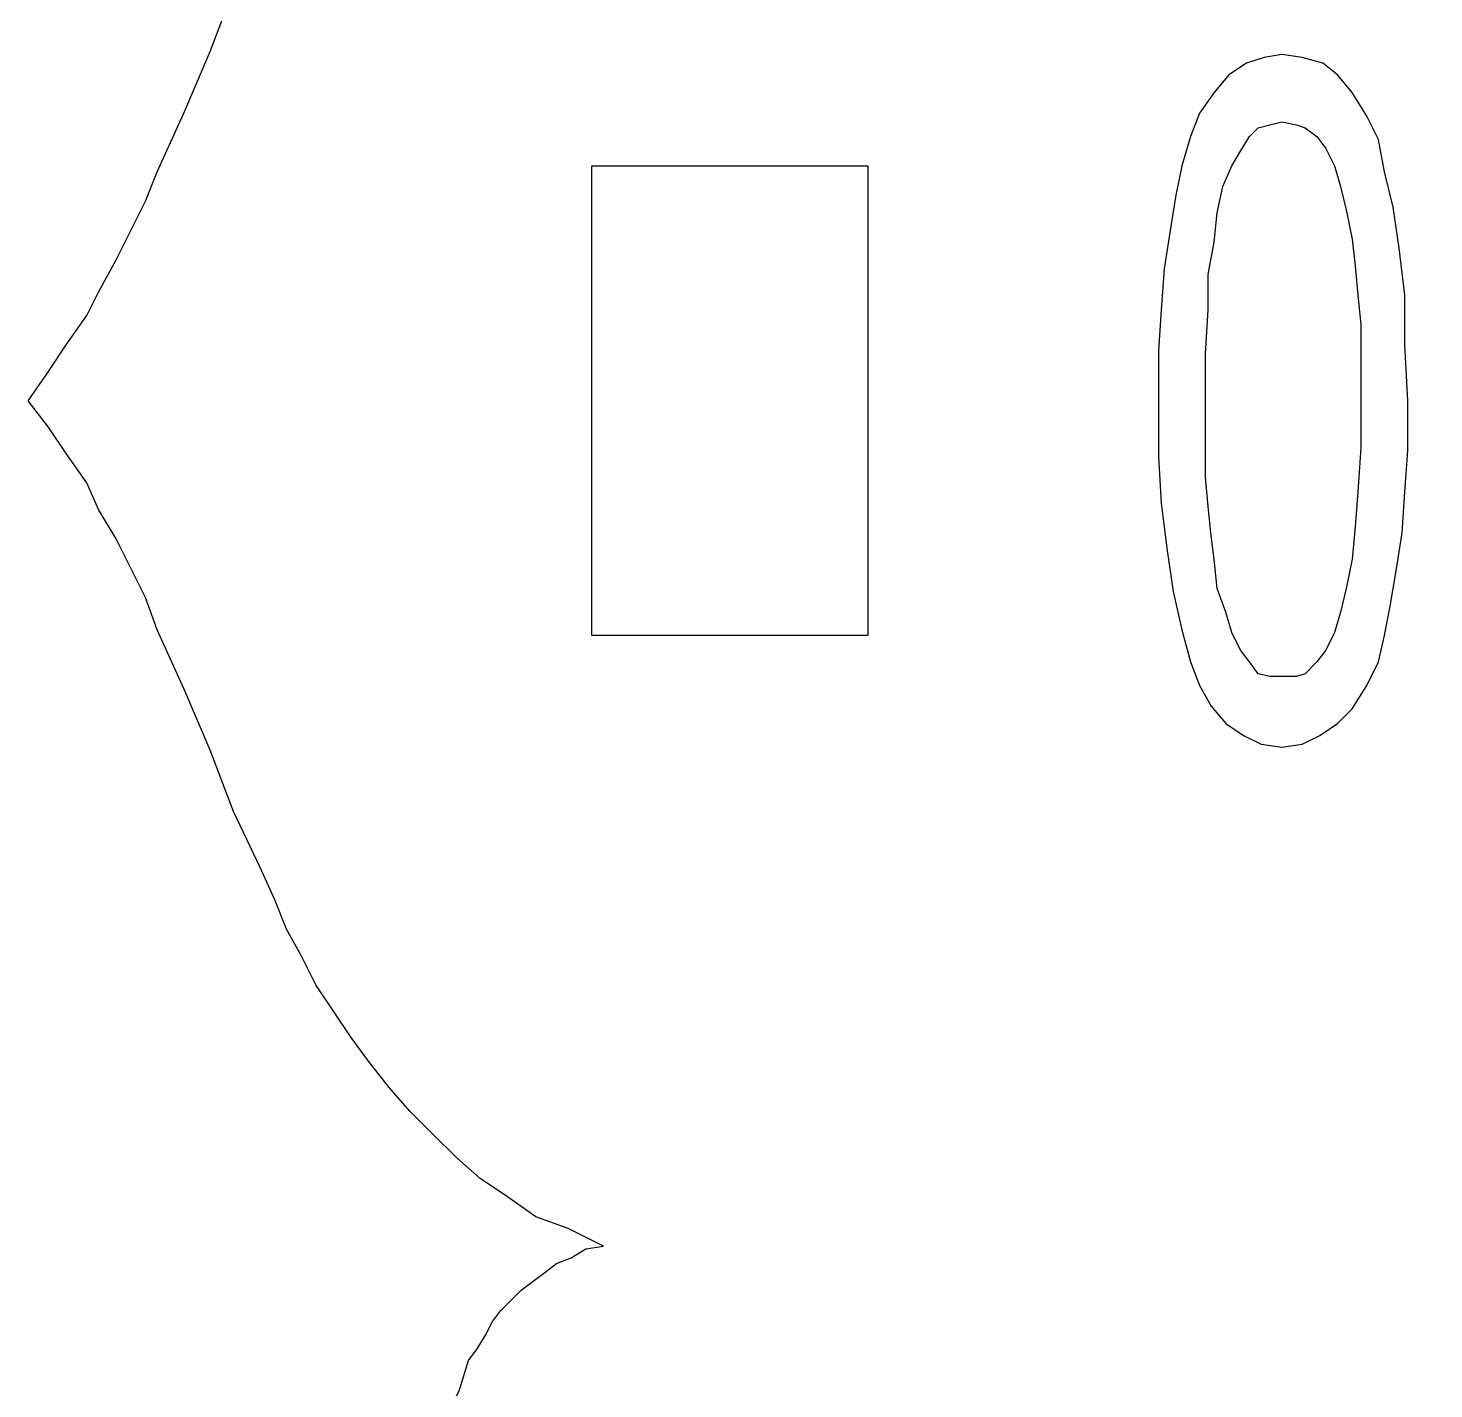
# Model space of a CAD drawing. Header units: centimetres. Extents: x -21.3 to 5.3, y 0.3 to 10.2.
# Drawn here: x -5.697 to -4.48, y 7.882 to 9.059 of the extents above; entities that cross this region are included whole.
import ezdxf

# ---------------------------------------------------------------- set-up
doc = ezdxf.new("R2010")
doc.units = ezdxf.units.CM
doc.header["$MEASUREMENT"] = 0
doc.layers.add('Layer 1', color=7, linetype='Continuous')

msp = doc.modelspace()

# ---------------------------------------------------------------- linework, layer by layer
at = {"layer": 'Layer 1'}
for points, knots in [([(-5.0947, 7.31693), (-5.0947, 7.31693), (-5.11502, 7.31693), (-5.11502, 7.31693), (-5.11502, 7.31693), (-5.11502, 7.31693), (-5.13534, 7.31947), (-5.13534, 7.31947), (-5.13534, 7.31947), (-5.13534, 7.31947), (-5.15312, 7.32455), (-5.15312, 7.32455), (-5.15312, 7.32455), (-5.15312, 7.32455), (-5.16836, 7.32709), (-5.16836, 7.32709), (-5.16836, 7.32709), (-5.16836, 7.32709), (-5.1836, 7.33471), (-5.1836, 7.33471), (-5.1836, 7.33471), (-5.1836, 7.33471), (-5.19884, 7.33979), (-5.19884, 7.33979), (-5.19884, 7.33979), (-5.19884, 7.33979), (-5.21154, 7.34741), (-5.21154, 7.34741), (-5.21154, 7.34741), (-5.21154, 7.34741), (-5.22424, 7.35757), (-5.22424, 7.35757), (-5.22424, 7.35757), (-5.22424, 7.35757), (-5.23694, 7.36519), (-5.23694, 7.36519), (-5.23694, 7.36519), (-5.23694, 7.36519), (-5.2471, 7.37535), (-5.2471, 7.37535), (-5.2471, 7.37535), (-5.2471, 7.37535), (-5.25726, 7.38805), (-5.25726, 7.38805), (-5.25726, 7.38805), (-5.25726, 7.38805), (-5.26742, 7.39567), (-5.26742, 7.39567), (-5.26742, 7.39567), (-5.26742, 7.39567), (-5.27504, 7.40837), (-5.27504, 7.40837), (-5.27504, 7.40837), (-5.27504, 7.40837), (-5.28266, 7.42107), (-5.28266, 7.42107), (-5.28266, 7.42107), (-5.28266, 7.42107), (-5.29028, 7.43377), (-5.29028, 7.43377), (-5.29028, 7.43377), (-5.29028, 7.43377), (-5.2979, 7.44901), (-5.2979, 7.44901), (-5.2979, 7.44901), (-5.2979, 7.44901), (-5.3106, 7.47695), (-5.3106, 7.47695), (-5.3106, 7.47695), (-5.3106, 7.47695), (-5.32076, 7.50489), (-5.32076, 7.50489), (-5.32076, 7.50489), (-5.32076, 7.50489), (-5.33346, 7.53283), (-5.33346, 7.53283), (-5.33346, 7.53283), (-5.33346, 7.53283), (-5.34616, 7.56077), (-5.34616, 7.56077), (-5.34616, 7.56077), (-5.34616, 7.56077), (-5.35886, 7.58871), (-5.35886, 7.58871), (-5.35886, 7.58871), (-5.35886, 7.58871), (-5.36648, 7.60395), (-5.36648, 7.60395), (-5.36648, 7.60395), (-5.36648, 7.60395), (-5.3741, 7.61665), (-5.3741, 7.61665), (-5.3741, 7.61665), (-5.3741, 7.61665), (-5.38426, 7.62935), (-5.38426, 7.62935), (-5.38426, 7.62935), (-5.38426, 7.62935), (-5.39442, 7.64205), (-5.39442, 7.64205), (-5.39442, 7.64205), (-5.39442, 7.64205), (-5.40458, 7.65475), (-5.40458, 7.65475), (-5.40458, 7.65475), (-5.40458, 7.65475), (-5.41474, 7.66491), (-5.41474, 7.66491), (-5.41474, 7.66491), (-5.41474, 7.66491), (-5.40712, 7.67507), (-5.40712, 7.67507), (-5.40712, 7.67507), (-5.40712, 7.67507), (-5.40204, 7.68523), (-5.40204, 7.68523), (-5.40204, 7.68523), (-5.40204, 7.68523), (-5.38934, 7.70555), (-5.38934, 7.70555), (-5.38934, 7.70555), (-5.38934, 7.70555), (-5.37918, 7.73095), (-5.37918, 7.73095), (-5.37918, 7.73095), (-5.37918, 7.73095), (-5.36902, 7.75635), (-5.36902, 7.75635), (-5.36902, 7.75635), (-5.36902, 7.75635), (-5.35124, 7.80715), (-5.35124, 7.80715), (-5.35124, 7.80715), (-5.35124, 7.80715), (-5.34362, 7.83255), (-5.34362, 7.83255), (-5.34362, 7.83255), (-5.34362, 7.83255), (-5.33346, 7.86049), (-5.33346, 7.86049), (-5.33346, 7.86049), (-5.33346, 7.86049), (-5.3233, 7.88081), (-5.3233, 7.88081), (-5.3233, 7.88081), (-5.3233, 7.88081), (-5.31568, 7.90621), (-5.31568, 7.90621), (-5.31568, 7.90621), (-5.31568, 7.90621), (-5.30806, 7.91637), (-5.30806, 7.91637), (-5.30806, 7.91637), (-5.30806, 7.91637), (-5.30044, 7.92907), (-5.30044, 7.92907), (-5.30044, 7.92907), (-5.30044, 7.92907), (-5.29536, 7.93923), (-5.29536, 7.93923), (-5.29536, 7.93923), (-5.29536, 7.93923), (-5.28774, 7.94939), (-5.28774, 7.94939), (-5.28774, 7.94939), (-5.28774, 7.94939), (-5.27758, 7.95955), (-5.27758, 7.95955), (-5.27758, 7.95955), (-5.27758, 7.95955), (-5.26996, 7.96717), (-5.26996, 7.96717), (-5.26996, 7.96717), (-5.26996, 7.96717), (-5.2598, 7.97479), (-5.2598, 7.97479), (-5.2598, 7.97479), (-5.2598, 7.97479), (-5.24964, 7.98241), (-5.24964, 7.98241), (-5.24964, 7.98241), (-5.24964, 7.98241), (-5.23948, 7.99003), (-5.23948, 7.99003), (-5.23948, 7.99003), (-5.23948, 7.99003), (-5.22678, 7.99511), (-5.22678, 7.99511), (-5.22678, 7.99511), (-5.22678, 7.99511), (-5.21408, 8.00273), (-5.21408, 8.00273), (-5.21408, 8.00273), (-5.21408, 8.00273), (-5.19884, 8.00527), (-5.19884, 8.00527), (-5.19884, 8.00527), (-5.19884, 8.00527), (-5.22932, 8.02051), (-5.22932, 8.02051), (-5.22932, 8.02051), (-5.22932, 8.02051), (-5.25726, 8.03067), (-5.25726, 8.03067), (-5.25726, 8.03067), (-5.25726, 8.03067), (-5.28266, 8.04845), (-5.28266, 8.04845), (-5.28266, 8.04845), (-5.28266, 8.04845), (-5.30552, 8.06369), (-5.30552, 8.06369), (-5.30552, 8.06369), (-5.30552, 8.06369), (-5.32584, 8.08147), (-5.32584, 8.08147), (-5.32584, 8.08147), (-5.32584, 8.08147), (-5.34616, 8.10179), (-5.34616, 8.10179), (-5.34616, 8.10179), (-5.34616, 8.10179), (-5.36648, 8.12211), (-5.36648, 8.12211), (-5.36648, 8.12211), (-5.36648, 8.12211), (-5.38426, 8.14243), (-5.38426, 8.14243), (-5.38426, 8.14243), (-5.38426, 8.14243), (-5.40204, 8.16529), (-5.40204, 8.16529), (-5.40204, 8.16529), (-5.40204, 8.16529), (-5.41728, 8.18561), (-5.41728, 8.18561), (-5.41728, 8.18561), (-5.41728, 8.18561), (-5.43252, 8.20847), (-5.43252, 8.20847), (-5.43252, 8.20847), (-5.43252, 8.20847), (-5.44776, 8.23133), (-5.44776, 8.23133), (-5.44776, 8.23133), (-5.44776, 8.23133), (-5.46046, 8.25673), (-5.46046, 8.25673), (-5.46046, 8.25673), (-5.46046, 8.25673), (-5.47316, 8.27959), (-5.47316, 8.27959), (-5.47316, 8.27959), (-5.47316, 8.27959), (-5.48332, 8.30499), (-5.48332, 8.30499), (-5.48332, 8.30499), (-5.48332, 8.30499), (-5.49602, 8.33293), (-5.49602, 8.33293), (-5.49602, 8.33293), (-5.49602, 8.33293), (-5.51888, 8.38119), (-5.51888, 8.38119), (-5.51888, 8.38119), (-5.51888, 8.38119), (-5.5392, 8.43453), (-5.5392, 8.43453), (-5.5392, 8.43453), (-5.5392, 8.43453), (-5.56206, 8.48787), (-5.56206, 8.48787), (-5.56206, 8.48787), (-5.56206, 8.48787), (-5.58492, 8.53867), (-5.58492, 8.53867), (-5.58492, 8.53867), (-5.58492, 8.53867), (-5.59508, 8.56661), (-5.59508, 8.56661), (-5.59508, 8.56661), (-5.59508, 8.56661), (-5.60778, 8.59201), (-5.60778, 8.59201), (-5.60778, 8.59201), (-5.60778, 8.59201), (-5.62048, 8.61741), (-5.62048, 8.61741), (-5.62048, 8.61741), (-5.62048, 8.61741), (-5.63572, 8.64281), (-5.63572, 8.64281), (-5.63572, 8.64281), (-5.63572, 8.64281), (-5.64588, 8.66567), (-5.64588, 8.66567), (-5.64588, 8.66567), (-5.64588, 8.66567), (-5.66366, 8.69107), (-5.66366, 8.69107), (-5.66366, 8.69107), (-5.66366, 8.69107), (-5.6789, 8.71393), (-5.6789, 8.71393), (-5.6789, 8.71393), (-5.6789, 8.71393), (-5.69668, 8.73679), (-5.69668, 8.73679), (-5.69668, 8.73679), (-5.69668, 8.73679), (-5.6789, 8.76219), (-5.6789, 8.76219), (-5.6789, 8.76219), (-5.6789, 8.76219), (-5.66366, 8.78505), (-5.66366, 8.78505), (-5.66366, 8.78505), (-5.66366, 8.78505), (-5.64588, 8.81045), (-5.64588, 8.81045), (-5.64588, 8.81045), (-5.64588, 8.81045), (-5.63572, 8.83077), (-5.63572, 8.83077), (-5.63572, 8.83077), (-5.63572, 8.83077), (-5.62048, 8.85871), (-5.62048, 8.85871), (-5.62048, 8.85871), (-5.62048, 8.85871), (-5.60778, 8.88411), (-5.60778, 8.88411), (-5.60778, 8.88411), (-5.60778, 8.88411), (-5.59508, 8.90951), (-5.59508, 8.90951), (-5.59508, 8.90951), (-5.59508, 8.90951), (-5.58492, 8.93491), (-5.58492, 8.93491), (-5.58492, 8.93491), (-5.58492, 8.93491), (-5.56206, 8.98571), (-5.56206, 8.98571), (-5.56206, 8.98571), (-5.56206, 8.98571), (-5.5392, 9.03905), (-5.5392, 9.03905), (-5.5392, 9.03905), (-5.5392, 9.03905), (-5.51888, 9.09239), (-5.51888, 9.09239), (-5.51888, 9.09239), (-5.51888, 9.09239), (-5.49602, 9.14319), (-5.49602, 9.14319), (-5.49602, 9.14319), (-5.49602, 9.14319), (-5.48332, 9.16859), (-5.48332, 9.16859), (-5.48332, 9.16859), (-5.48332, 9.16859), (-5.47316, 9.19399), (-5.47316, 9.19399), (-5.47316, 9.19399), (-5.47316, 9.19399), (-5.46046, 9.21939), (-5.46046, 9.21939), (-5.46046, 9.21939), (-5.46046, 9.21939), (-5.44776, 9.24479), (-5.44776, 9.24479), (-5.44776, 9.24479), (-5.44776, 9.24479), (-5.43252, 9.26765), (-5.43252, 9.26765), (-5.43252, 9.26765), (-5.43252, 9.26765), (-5.41728, 9.29051), (-5.41728, 9.29051), (-5.41728, 9.29051), (-5.41728, 9.29051), (-5.40204, 9.31083), (-5.40204, 9.31083), (-5.40204, 9.31083), (-5.40204, 9.31083), (-5.38426, 9.33115), (-5.38426, 9.33115), (-5.38426, 9.33115), (-5.38426, 9.33115), (-5.36648, 9.35401), (-5.36648, 9.35401), (-5.36648, 9.35401), (-5.36648, 9.35401), (-5.34616, 9.37433), (-5.34616, 9.37433), (-5.34616, 9.37433), (-5.34616, 9.37433), (-5.32584, 9.39211), (-5.32584, 9.39211), (-5.32584, 9.39211), (-5.32584, 9.39211), (-5.30552, 9.40989), (-5.30552, 9.40989), (-5.30552, 9.40989), (-5.30552, 9.40989), (-5.28266, 9.42767), (-5.28266, 9.42767), (-5.28266, 9.42767), (-5.28266, 9.42767), (-5.25726, 9.44291), (-5.25726, 9.44291), (-5.25726, 9.44291), (-5.25726, 9.44291), (-5.22932, 9.45561), (-5.22932, 9.45561), (-5.22932, 9.45561), (-5.22932, 9.45561), (-5.19884, 9.46831), (-5.19884, 9.46831), (-5.19884, 9.46831), (-5.19884, 9.46831), (-5.21408, 9.47339), (-5.21408, 9.47339), (-5.21408, 9.47339), (-5.21408, 9.47339), (-5.22678, 9.47847), (-5.22678, 9.47847), (-5.22678, 9.47847), (-5.22678, 9.47847), (-5.23948, 9.48609), (-5.23948, 9.48609), (-5.23948, 9.48609), (-5.23948, 9.48609), (-5.24964, 9.49117), (-5.24964, 9.49117), (-5.24964, 9.49117), (-5.24964, 9.49117), (-5.2598, 9.49879), (-5.2598, 9.49879), (-5.2598, 9.49879), (-5.2598, 9.49879), (-5.26996, 9.50641), (-5.26996, 9.50641), (-5.26996, 9.50641), (-5.26996, 9.50641), (-5.27758, 9.51657), (-5.27758, 9.51657), (-5.27758, 9.51657), (-5.27758, 9.51657), (-5.28774, 9.52673), (-5.28774, 9.52673), (-5.28774, 9.52673), (-5.28774, 9.52673), (-5.29536, 9.53689), (-5.29536, 9.53689), (-5.29536, 9.53689), (-5.29536, 9.53689), (-5.30044, 9.54705), (-5.30044, 9.54705), (-5.30044, 9.54705), (-5.30044, 9.54705), (-5.30806, 9.55721), (-5.30806, 9.55721), (-5.30806, 9.55721), (-5.30806, 9.55721), (-5.31568, 9.56991), (-5.31568, 9.56991), (-5.31568, 9.56991), (-5.31568, 9.56991), (-5.3233, 9.59277), (-5.3233, 9.59277), (-5.3233, 9.59277), (-5.3233, 9.59277), (-5.33346, 9.61563), (-5.33346, 9.61563), (-5.33346, 9.61563), (-5.33346, 9.61563), (-5.34362, 9.64103), (-5.34362, 9.64103), (-5.34362, 9.64103), (-5.34362, 9.64103), (-5.35124, 9.66643), (-5.35124, 9.66643), (-5.35124, 9.66643), (-5.35124, 9.66643), (-5.36902, 9.71977), (-5.36902, 9.71977), (-5.36902, 9.71977), (-5.36902, 9.71977), (-5.37918, 9.74517), (-5.37918, 9.74517), (-5.37918, 9.74517), (-5.37918, 9.74517), (-5.38934, 9.76803), (-5.38934, 9.76803), (-5.38934, 9.76803), (-5.38934, 9.76803), (-5.40204, 9.78835), (-5.40204, 9.78835), (-5.40204, 9.78835), (-5.40204, 9.78835), (-5.40712, 9.79851), (-5.40712, 9.79851), (-5.40712, 9.79851), (-5.40712, 9.79851), (-5.41474, 9.80867), (-5.41474, 9.80867), (-5.41474, 9.80867), (-5.41474, 9.80867), (-5.40458, 9.82137), (-5.40458, 9.82137), (-5.40458, 9.82137), (-5.40458, 9.82137), (-5.39442, 9.83407), (-5.39442, 9.83407), (-5.39442, 9.83407), (-5.39442, 9.83407), (-5.38426, 9.84677), (-5.38426, 9.84677), (-5.38426, 9.84677), (-5.38426, 9.84677), (-5.3741, 9.85947), (-5.3741, 9.85947), (-5.3741, 9.85947), (-5.3741, 9.85947), (-5.36648, 9.87217), (-5.36648, 9.87217), (-5.36648, 9.87217), (-5.36648, 9.87217), (-5.35886, 9.88487), (-5.35886, 9.88487), (-5.35886, 9.88487), (-5.35886, 9.88487), (-5.34616, 9.91535), (-5.34616, 9.91535), (-5.34616, 9.91535), (-5.34616, 9.91535), (-5.33346, 9.94075), (-5.33346, 9.94075), (-5.33346, 9.94075), (-5.33346, 9.94075), (-5.32076, 9.97123), (-5.32076, 9.97123), (-5.32076, 9.97123), (-5.32076, 9.97123), (-5.3106, 9.99917), (-5.3106, 9.99917), (-5.3106, 9.99917), (-5.3106, 9.99917), (-5.2979, 10.02711), (-5.2979, 10.02711), (-5.2979, 10.02711), (-5.2979, 10.02711), (-5.29028, 10.03981), (-5.29028, 10.03981), (-5.29028, 10.03981), (-5.29028, 10.03981), (-5.28266, 10.05505), (-5.28266, 10.05505), (-5.28266, 10.05505), (-5.28266, 10.05505), (-5.27504, 10.06775), (-5.27504, 10.06775), (-5.27504, 10.06775), (-5.27504, 10.06775), (-5.26488, 10.07791), (-5.26488, 10.07791), (-5.26488, 10.07791), (-5.26488, 10.07791), (-5.25726, 10.08807), (-5.25726, 10.08807), (-5.25726, 10.08807), (-5.25726, 10.08807), (-5.2471, 10.09823), (-5.2471, 10.09823), (-5.2471, 10.09823), (-5.2471, 10.09823), (-5.23694, 10.10839), (-5.23694, 10.10839), (-5.23694, 10.10839), (-5.23694, 10.10839), (-5.22424, 10.11855), (-5.22424, 10.11855), (-5.22424, 10.11855), (-5.22424, 10.11855), (-5.21154, 10.12617), (-5.21154, 10.12617), (-5.21154, 10.12617), (-5.21154, 10.12617), (-5.19884, 10.13379), (-5.19884, 10.13379), (-5.19884, 10.13379), (-5.19884, 10.13379), (-5.1836, 10.14141), (-5.1836, 10.14141), (-5.1836, 10.14141), (-5.1836, 10.14141), (-5.16836, 10.14649), (-5.16836, 10.14649), (-5.16836, 10.14649), (-5.16836, 10.14649), (-5.15312, 10.15157), (-5.15312, 10.15157), (-5.15312, 10.15157), (-5.15312, 10.15157), (-5.13534, 10.15411), (-5.13534, 10.15411), (-5.13534, 10.15411), (-5.13534, 10.15411), (-5.11502, 10.15665), (-5.11502, 10.15665), (-5.11502, 10.15665), (-5.11502, 10.15665), (-5.09216, 10.15919), (-5.09216, 10.15919), (-5.09216, 10.15919), (-5.09216, 10.15919), (-1.34312, 9.54451), (-1.34312, 9.54451), (-1.34312, 9.54451), (-1.34312, 9.54451), (-1.34312, 9.34131), (-1.34312, 9.34131), (-1.34312, 9.34131), (-1.34312, 9.34131), (-1.34312, 9.14065), (-1.34312, 9.14065), (-1.34312, 9.14065), (-1.34312, 9.14065), (-1.34312, 8.94253), (-1.34312, 8.94253), (-1.34312, 8.94253), (-1.34312, 8.94253), (-1.34312, 8.74187), (-1.34312, 8.74187), (-1.34312, 8.74187), (-1.34312, 8.74187), (-1.34312, 8.73679), (-1.34312, 8.73679), (-1.34312, 8.73679), (-1.34312, 8.73679), (-1.34312, 8.73425), (-1.34312, 8.73425), (-1.34312, 8.73425), (-1.34312, 8.73425), (-1.34312, 8.53359), (-1.34312, 8.53359), (-1.34312, 8.53359), (-1.34312, 8.53359), (-1.34312, 8.33547), (-1.34312, 8.33547), (-1.34312, 8.33547), (-1.34312, 8.33547), (-1.34312, 8.13481), (-1.34312, 8.13481), (-1.34312, 8.13481), (-1.34312, 8.13481), (-1.34312, 7.93161), (-1.34312, 7.93161), (-1.34312, 7.93161), (-1.34312, 7.93161), (-1.9451, 7.83255), (-1.9451, 7.83255)], [0, 0, 0, 0, 0.0060241, 0.0060241, 0.0060241, 0.0060241, 0.0120482, 0.0120482, 0.0120482, 0.0120482, 0.0180723, 0.0180723, 0.0180723, 0.0180723, 0.0240964, 0.0240964, 0.0240964, 0.0240964, 0.0301205, 0.0301205, 0.0301205, 0.0301205, 0.0361446, 0.0361446, 0.0361446, 0.0361446, 0.0421687, 0.0421687, 0.0421687, 0.0421687, 0.0481928, 0.0481928, 0.0481928, 0.0481928, 0.0542169, 0.0542169, 0.0542169, 0.0542169, 0.060241, 0.060241, 0.060241, 0.060241, 0.0662651, 0.0662651, 0.0662651, 0.0662651, 0.0722892, 0.0722892, 0.0722892, 0.0722892, 0.0783133, 0.0783133, 0.0783133, 0.0783133, 0.0843373, 0.0843373, 0.0843373, 0.0843373, 0.0903614, 0.0903614, 0.0903614, 0.0903614, 0.0963855, 0.0963855, 0.0963855, 0.0963855, 0.1024096, 0.1024096, 0.1024096, 0.1024096, 0.1084337, 0.1084337, 0.1084337, 0.1084337, 0.1144578, 0.1144578, 0.1144578, 0.1144578, 0.1204819, 0.1204819, 0.1204819, 0.1204819, 0.126506, 0.126506, 0.126506, 0.126506, 0.1325301, 0.1325301, 0.1325301, 0.1325301, 0.1385542, 0.1385542, 0.1385542, 0.1385542, 0.1445783, 0.1445783, 0.1445783, 0.1445783, 0.1506024, 0.1506024, 0.1506024, 0.1506024, 0.1566265, 0.1566265, 0.1566265, 0.1566265, 0.1626506, 0.1626506, 0.1626506, 0.1626506, 0.1686747, 0.1686747, 0.1686747, 0.1686747, 0.1746988, 0.1746988, 0.1746988, 0.1746988, 0.1807229, 0.1807229, 0.1807229, 0.1807229, 0.186747, 0.186747, 0.186747, 0.186747, 0.1927711, 0.1927711, 0.1927711, 0.1927711, 0.1987952, 0.1987952, 0.1987952, 0.1987952, 0.2048193, 0.2048193, 0.2048193, 0.2048193, 0.2108434, 0.2108434, 0.2108434, 0.2108434, 0.2168675, 0.2168675, 0.2168675, 0.2168675, 0.2228916, 0.2228916, 0.2228916, 0.2228916, 0.2289157, 0.2289157, 0.2289157, 0.2289157, 0.2349398, 0.2349398, 0.2349398, 0.2349398, 0.2409639, 0.2409639, 0.2409639, 0.2409639, 0.246988, 0.246988, 0.246988, 0.246988, 0.253012, 0.253012, 0.253012, 0.253012, 0.2590361, 0.2590361, 0.2590361, 0.2590361, 0.2650602, 0.2650602, 0.2650602, 0.2650602, 0.2710843, 0.2710843, 0.2710843, 0.2710843, 0.2771084, 0.2771084, 0.2771084, 0.2771084, 0.2831325, 0.2831325, 0.2831325, 0.2831325, 0.2891566, 0.2891566, 0.2891566, 0.2891566, 0.2951807, 0.2951807, 0.2951807, 0.2951807, 0.3012048, 0.3012048, 0.3012048, 0.3012048, 0.3072289, 0.3072289, 0.3072289, 0.3072289, 0.313253, 0.313253, 0.313253, 0.313253, 0.3192771, 0.3192771, 0.3192771, 0.3192771, 0.3253012, 0.3253012, 0.3253012, 0.3253012, 0.3313253, 0.3313253, 0.3313253, 0.3313253, 0.3373494, 0.3373494, 0.3373494, 0.3373494, 0.3433735, 0.3433735, 0.3433735, 0.3433735, 0.3493976, 0.3493976, 0.3493976, 0.3493976, 0.3554217, 0.3554217, 0.3554217, 0.3554217, 0.3614458, 0.3614458, 0.3614458, 0.3614458, 0.3674699, 0.3674699, 0.3674699, 0.3674699, 0.373494, 0.373494, 0.373494, 0.373494, 0.3795181, 0.3795181, 0.3795181, 0.3795181, 0.3855422, 0.3855422, 0.3855422, 0.3855422, 0.3915663, 0.3915663, 0.3915663, 0.3915663, 0.3975904, 0.3975904, 0.3975904, 0.3975904, 0.4036145, 0.4036145, 0.4036145, 0.4036145, 0.4096386, 0.4096386, 0.4096386, 0.4096386, 0.4156627, 0.4156627, 0.4156627, 0.4156627, 0.4216867, 0.4216867, 0.4216867, 0.4216867, 0.4277108, 0.4277108, 0.4277108, 0.4277108, 0.4337349, 0.4337349, 0.4337349, 0.4337349, 0.439759, 0.439759, 0.439759, 0.439759, 0.4457831, 0.4457831, 0.4457831, 0.4457831, 0.4518072, 0.4518072, 0.4518072, 0.4518072, 0.4578313, 0.4578313, 0.4578313, 0.4578313, 0.4638554, 0.4638554, 0.4638554, 0.4638554, 0.4698795, 0.4698795, 0.4698795, 0.4698795, 0.4759036, 0.4759036, 0.4759036, 0.4759036, 0.4819277, 0.4819277, 0.4819277, 0.4819277, 0.4879518, 0.4879518, 0.4879518, 0.4879518, 0.4939759, 0.4939759, 0.4939759, 0.4939759, 0.5, 0.5, 0.5, 0.5, 0.5060241, 0.5060241, 0.5060241, 0.5060241, 0.5120482, 0.5120482, 0.5120482, 0.5120482, 0.5180723, 0.5180723, 0.5180723, 0.5180723, 0.5240964, 0.5240964, 0.5240964, 0.5240964, 0.5301205, 0.5301205, 0.5301205, 0.5301205, 0.5361446, 0.5361446, 0.5361446, 0.5361446, 0.5421687, 0.5421687, 0.5421687, 0.5421687, 0.5481928, 0.5481928, 0.5481928, 0.5481928, 0.5542169, 0.5542169, 0.5542169, 0.5542169, 0.560241, 0.560241, 0.560241, 0.560241, 0.5662651, 0.5662651, 0.5662651, 0.5662651, 0.5722892, 0.5722892, 0.5722892, 0.5722892, 0.5783133, 0.5783133, 0.5783133, 0.5783133, 0.5843373, 0.5843373, 0.5843373, 0.5843373, 0.5903614, 0.5903614, 0.5903614, 0.5903614, 0.5963855, 0.5963855, 0.5963855, 0.5963855, 0.6024096, 0.6024096, 0.6024096, 0.6024096, 0.6084337, 0.6084337, 0.6084337, 0.6084337, 0.6144578, 0.6144578, 0.6144578, 0.6144578, 0.6204819, 0.6204819, 0.6204819, 0.6204819, 0.626506, 0.626506, 0.626506, 0.626506, 0.6325301, 0.6325301, 0.6325301, 0.6325301, 0.6385542, 0.6385542, 0.6385542, 0.6385542, 0.6445783, 0.6445783, 0.6445783, 0.6445783, 0.6506024, 0.6506024, 0.6506024, 0.6506024, 0.6566265, 0.6566265, 0.6566265, 0.6566265, 0.6626506, 0.6626506, 0.6626506, 0.6626506, 0.6686747, 0.6686747, 0.6686747, 0.6686747, 0.6746988, 0.6746988, 0.6746988, 0.6746988, 0.6807229, 0.6807229, 0.6807229, 0.6807229, 0.686747, 0.686747, 0.686747, 0.686747, 0.6927711, 0.6927711, 0.6927711, 0.6927711, 0.6987952, 0.6987952, 0.6987952, 0.6987952, 0.7048193, 0.7048193, 0.7048193, 0.7048193, 0.7108434, 0.7108434, 0.7108434, 0.7108434, 0.7168675, 0.7168675, 0.7168675, 0.7168675, 0.7228916, 0.7228916, 0.7228916, 0.7228916, 0.7289157, 0.7289157, 0.7289157, 0.7289157, 0.7349398, 0.7349398, 0.7349398, 0.7349398, 0.7409639, 0.7409639, 0.7409639, 0.7409639, 0.746988, 0.746988, 0.746988, 0.746988, 0.753012, 0.753012, 0.753012, 0.753012, 0.7590361, 0.7590361, 0.7590361, 0.7590361, 0.7650602, 0.7650602, 0.7650602, 0.7650602, 0.7710843, 0.7710843, 0.7710843, 0.7710843, 0.7771084, 0.7771084, 0.7771084, 0.7771084, 0.7831325, 0.7831325, 0.7831325, 0.7831325, 0.7891566, 0.7891566, 0.7891566, 0.7891566, 0.7951807, 0.7951807, 0.7951807, 0.7951807, 0.8012048, 0.8012048, 0.8012048, 0.8012048, 0.8072289, 0.8072289, 0.8072289, 0.8072289, 0.813253, 0.813253, 0.813253, 0.813253, 0.8192771, 0.8192771, 0.8192771, 0.8192771, 0.8253012, 0.8253012, 0.8253012, 0.8253012, 0.8313253, 0.8313253, 0.8313253, 0.8313253, 0.8373494, 0.8373494, 0.8373494, 0.8373494, 0.8433735, 0.8433735, 0.8433735, 0.8433735, 0.8493976, 0.8493976, 0.8493976, 0.8493976, 0.8554217, 0.8554217, 0.8554217, 0.8554217, 0.8614458, 0.8614458, 0.8614458, 0.8614458, 0.8674699, 0.8674699, 0.8674699, 0.8674699, 0.873494, 0.873494, 0.873494, 0.873494, 0.8795181, 0.8795181, 0.8795181, 0.8795181, 0.8855422, 0.8855422, 0.8855422, 0.8855422, 0.8915663, 0.8915663, 0.8915663, 0.8915663, 0.8975904, 0.8975904, 0.8975904, 0.8975904, 0.9036145, 0.9036145, 0.9036145, 0.9036145, 0.9096386, 0.9096386, 0.9096386, 0.9096386, 0.9156627, 0.9156627, 0.9156627, 0.9156627, 0.9216867, 0.9216867, 0.9216867, 0.9216867, 0.9277108, 0.9277108, 0.9277108, 0.9277108, 0.9337349, 0.9337349, 0.9337349, 0.9337349, 0.939759, 0.939759, 0.939759, 0.939759, 0.9457831, 0.9457831, 0.9457831, 0.9457831, 0.9518072, 0.9518072, 0.9518072, 0.9518072, 0.9578313, 0.9578313, 0.9578313, 0.9578313, 0.9638554, 0.9638554, 0.9638554, 0.9638554, 0.9698795, 0.9698795, 0.9698795, 0.9698795, 0.9759036, 0.9759036, 0.9759036, 0.9759036, 0.9819277, 0.9819277, 0.9819277, 0.9819277, 0.9879518, 0.9879518, 0.9879518, 0.9879518, 0.9939759, 0.9939759, 0.9939759, 0.9939759, 1, 1, 1, 1]), ([(-4.97024, 8.93999), (-4.97024, 8.93999), (-5.209, 8.93999), (-5.209, 8.93999), (-5.209, 8.93999), (-5.209, 8.93999), (-5.209, 8.53359), (-5.209, 8.53359), (-5.209, 8.53359), (-5.209, 8.53359), (-4.97024, 8.53359), (-4.97024, 8.53359), (-4.97024, 8.53359), (-4.97024, 8.53359), (-4.97024, 8.93999), (-4.97024, 8.93999)], [0, 0, 0, 0, 0.25, 0.25, 0.25, 0.25, 0.5, 0.5, 0.5, 0.5, 0.75, 0.75, 0.75, 0.75, 1, 1, 1, 1])]:
    msp.add_open_spline(points, degree=3, knots=knots, dxfattribs=at)
at = {"layer": 'Layer 1', "color": 1}
for points, knots in [([(-4.6121, 9.03651), (-4.6121, 9.03651), (-4.59432, 9.03397), (-4.59432, 9.03397), (-4.59432, 9.03397), (-4.59432, 9.03397), (-4.57654, 9.02889), (-4.57654, 9.02889), (-4.57654, 9.02889), (-4.57654, 9.02889), (-4.56384, 9.01873), (-4.56384, 9.01873), (-4.56384, 9.01873), (-4.56384, 9.01873), (-4.55114, 9.00349), (-4.55114, 9.00349), (-4.55114, 9.00349), (-4.55114, 9.00349), (-4.53844, 8.98317), (-4.53844, 8.98317), (-4.53844, 8.98317), (-4.53844, 8.98317), (-4.52828, 8.96285), (-4.52828, 8.96285), (-4.52828, 8.96285), (-4.52828, 8.96285), (-4.5232, 8.93491), (-4.5232, 8.93491), (-4.5232, 8.93491), (-4.5232, 8.93491), (-4.51558, 8.90443), (-4.51558, 8.90443), (-4.51558, 8.90443), (-4.51558, 8.90443), (-4.5105, 8.86887), (-4.5105, 8.86887), (-4.5105, 8.86887), (-4.5105, 8.86887), (-4.50542, 8.82823), (-4.50542, 8.82823), (-4.50542, 8.82823), (-4.50542, 8.82823), (-4.50542, 8.78505), (-4.50542, 8.78505), (-4.50542, 8.78505), (-4.50542, 8.78505), (-4.50288, 8.73679), (-4.50288, 8.73679), (-4.50288, 8.73679), (-4.50288, 8.73679), (-4.50288, 8.73679), (-4.50288, 8.73679), (-4.50288, 8.73679), (-4.50288, 8.73679), (-4.50288, 8.69361), (-4.50288, 8.69361), (-4.50288, 8.69361), (-4.50288, 8.69361), (-4.50542, 8.65805), (-4.50542, 8.65805), (-4.50542, 8.65805), (-4.50542, 8.65805), (-4.50796, 8.62249), (-4.50796, 8.62249), (-4.50796, 8.62249), (-4.50796, 8.62249), (-4.51304, 8.58947), (-4.51304, 8.58947), (-4.51304, 8.58947), (-4.51304, 8.58947), (-4.51812, 8.55899), (-4.51812, 8.55899), (-4.51812, 8.55899), (-4.51812, 8.55899), (-4.5232, 8.53359), (-4.5232, 8.53359), (-4.5232, 8.53359), (-4.5232, 8.53359), (-4.52828, 8.51073), (-4.52828, 8.51073), (-4.52828, 8.51073), (-4.52828, 8.51073), (-4.52828, 8.51073), (-4.52828, 8.51073), (-4.52828, 8.51073), (-4.52828, 8.51073), (-4.52828, 8.51073), (-4.52828, 8.51073), (-4.52828, 8.51073), (-4.52828, 8.51073), (-4.53844, 8.49041), (-4.53844, 8.49041), (-4.53844, 8.49041), (-4.53844, 8.49041), (-4.55114, 8.47009), (-4.55114, 8.47009), (-4.55114, 8.47009), (-4.55114, 8.47009), (-4.56384, 8.45739), (-4.56384, 8.45739), (-4.56384, 8.45739), (-4.56384, 8.45739), (-4.57908, 8.44723), (-4.57908, 8.44723), (-4.57908, 8.44723), (-4.57908, 8.44723), (-4.59432, 8.43961), (-4.59432, 8.43961), (-4.59432, 8.43961), (-4.59432, 8.43961), (-4.6121, 8.43707), (-4.6121, 8.43707), (-4.6121, 8.43707), (-4.6121, 8.43707), (-4.6121, 8.43707), (-4.6121, 8.43707), (-4.6121, 8.43707), (-4.6121, 8.43707), (-4.6121, 8.43707), (-4.6121, 8.43707), (-4.6121, 8.43707), (-4.6121, 8.43707), (-4.62988, 8.43961), (-4.62988, 8.43961), (-4.62988, 8.43961), (-4.62988, 8.43961), (-4.64512, 8.44723), (-4.64512, 8.44723), (-4.64512, 8.44723), (-4.64512, 8.44723), (-4.66036, 8.45739), (-4.66036, 8.45739), (-4.66036, 8.45739), (-4.66036, 8.45739), (-4.67306, 8.47263), (-4.67306, 8.47263), (-4.67306, 8.47263), (-4.67306, 8.47263), (-4.68322, 8.49041), (-4.68322, 8.49041), (-4.68322, 8.49041), (-4.68322, 8.49041), (-4.69084, 8.51073), (-4.69084, 8.51073), (-4.69084, 8.51073), (-4.69084, 8.51073), (-4.69846, 8.53867), (-4.69846, 8.53867), (-4.69846, 8.53867), (-4.69846, 8.53867), (-4.70608, 8.57169), (-4.70608, 8.57169), (-4.70608, 8.57169), (-4.70608, 8.57169), (-4.71116, 8.60725), (-4.71116, 8.60725), (-4.71116, 8.60725), (-4.71116, 8.60725), (-4.71624, 8.64789), (-4.71624, 8.64789), (-4.71624, 8.64789), (-4.71624, 8.64789), (-4.71878, 8.68853), (-4.71878, 8.68853), (-4.71878, 8.68853), (-4.71878, 8.68853), (-4.71878, 8.73679), (-4.71878, 8.73679), (-4.71878, 8.73679), (-4.71878, 8.73679), (-4.71878, 8.73679), (-4.71878, 8.73679), (-4.71878, 8.73679), (-4.71878, 8.73679), (-4.71878, 8.77997), (-4.71878, 8.77997), (-4.71878, 8.77997), (-4.71878, 8.77997), (-4.71624, 8.81553), (-4.71624, 8.81553), (-4.71624, 8.81553), (-4.71624, 8.81553), (-4.7137, 8.85109), (-4.7137, 8.85109), (-4.7137, 8.85109), (-4.7137, 8.85109), (-4.70862, 8.88411), (-4.70862, 8.88411), (-4.70862, 8.88411), (-4.70862, 8.88411), (-4.70354, 8.91459), (-4.70354, 8.91459), (-4.70354, 8.91459), (-4.70354, 8.91459), (-4.69846, 8.93999), (-4.69846, 8.93999), (-4.69846, 8.93999), (-4.69846, 8.93999), (-4.69084, 8.96539), (-4.69084, 8.96539), (-4.69084, 8.96539), (-4.69084, 8.96539), (-4.69084, 8.96539), (-4.69084, 8.96539), (-4.69084, 8.96539), (-4.69084, 8.96539), (-4.69084, 8.96539), (-4.69084, 8.96539), (-4.69084, 8.96539), (-4.69084, 8.96539), (-4.68322, 8.98571), (-4.68322, 8.98571), (-4.68322, 8.98571), (-4.68322, 8.98571), (-4.67052, 9.00349), (-4.67052, 9.00349), (-4.67052, 9.00349), (-4.67052, 9.00349), (-4.65782, 9.01873), (-4.65782, 9.01873), (-4.65782, 9.01873), (-4.65782, 9.01873), (-4.64258, 9.02889), (-4.64258, 9.02889), (-4.64258, 9.02889), (-4.64258, 9.02889), (-4.62734, 9.03397), (-4.62734, 9.03397), (-4.62734, 9.03397), (-4.62734, 9.03397), (-4.6121, 9.03651), (-4.6121, 9.03651), (-4.6121, 9.03651), (-4.6121, 9.03651), (-4.6121, 9.03651), (-4.6121, 9.03651)], [0, 0, 0, 0, 0.0169492, 0.0169492, 0.0169492, 0.0169492, 0.0338983, 0.0338983, 0.0338983, 0.0338983, 0.0508475, 0.0508475, 0.0508475, 0.0508475, 0.0677966, 0.0677966, 0.0677966, 0.0677966, 0.0847458, 0.0847458, 0.0847458, 0.0847458, 0.1016949, 0.1016949, 0.1016949, 0.1016949, 0.1186441, 0.1186441, 0.1186441, 0.1186441, 0.1355932, 0.1355932, 0.1355932, 0.1355932, 0.1525424, 0.1525424, 0.1525424, 0.1525424, 0.1694915, 0.1694915, 0.1694915, 0.1694915, 0.1864407, 0.1864407, 0.1864407, 0.1864407, 0.2033898, 0.2033898, 0.2033898, 0.2033898, 0.220339, 0.220339, 0.220339, 0.220339, 0.2372881, 0.2372881, 0.2372881, 0.2372881, 0.2542373, 0.2542373, 0.2542373, 0.2542373, 0.2711864, 0.2711864, 0.2711864, 0.2711864, 0.2881356, 0.2881356, 0.2881356, 0.2881356, 0.3050847, 0.3050847, 0.3050847, 0.3050847, 0.3220339, 0.3220339, 0.3220339, 0.3220339, 0.3389831, 0.3389831, 0.3389831, 0.3389831, 0.3559322, 0.3559322, 0.3559322, 0.3559322, 0.3728814, 0.3728814, 0.3728814, 0.3728814, 0.3898305, 0.3898305, 0.3898305, 0.3898305, 0.4067797, 0.4067797, 0.4067797, 0.4067797, 0.4237288, 0.4237288, 0.4237288, 0.4237288, 0.440678, 0.440678, 0.440678, 0.440678, 0.4576271, 0.4576271, 0.4576271, 0.4576271, 0.4745763, 0.4745763, 0.4745763, 0.4745763, 0.4915254, 0.4915254, 0.4915254, 0.4915254, 0.5084746, 0.5084746, 0.5084746, 0.5084746, 0.5254237, 0.5254237, 0.5254237, 0.5254237, 0.5423729, 0.5423729, 0.5423729, 0.5423729, 0.559322, 0.559322, 0.559322, 0.559322, 0.5762712, 0.5762712, 0.5762712, 0.5762712, 0.5932203, 0.5932203, 0.5932203, 0.5932203, 0.6101695, 0.6101695, 0.6101695, 0.6101695, 0.6271186, 0.6271186, 0.6271186, 0.6271186, 0.6440678, 0.6440678, 0.6440678, 0.6440678, 0.6610169, 0.6610169, 0.6610169, 0.6610169, 0.6779661, 0.6779661, 0.6779661, 0.6779661, 0.6949153, 0.6949153, 0.6949153, 0.6949153, 0.7118644, 0.7118644, 0.7118644, 0.7118644, 0.7288136, 0.7288136, 0.7288136, 0.7288136, 0.7457627, 0.7457627, 0.7457627, 0.7457627, 0.7627119, 0.7627119, 0.7627119, 0.7627119, 0.779661, 0.779661, 0.779661, 0.779661, 0.7966102, 0.7966102, 0.7966102, 0.7966102, 0.8135593, 0.8135593, 0.8135593, 0.8135593, 0.8305085, 0.8305085, 0.8305085, 0.8305085, 0.8474576, 0.8474576, 0.8474576, 0.8474576, 0.8644068, 0.8644068, 0.8644068, 0.8644068, 0.8813559, 0.8813559, 0.8813559, 0.8813559, 0.8983051, 0.8983051, 0.8983051, 0.8983051, 0.9152542, 0.9152542, 0.9152542, 0.9152542, 0.9322034, 0.9322034, 0.9322034, 0.9322034, 0.9491525, 0.9491525, 0.9491525, 0.9491525, 0.9661017, 0.9661017, 0.9661017, 0.9661017, 0.9830508, 0.9830508, 0.9830508, 0.9830508, 1, 1, 1, 1]), ([(-4.6121, 8.49803), (-4.6121, 8.49803), (-4.5994, 8.49803), (-4.5994, 8.49803), (-4.5994, 8.49803), (-4.5994, 8.49803), (-4.59178, 8.50057), (-4.59178, 8.50057), (-4.59178, 8.50057), (-4.59178, 8.50057), (-4.58162, 8.51073), (-4.58162, 8.51073), (-4.58162, 8.51073), (-4.58162, 8.51073), (-4.574, 8.52089), (-4.574, 8.52089), (-4.574, 8.52089), (-4.574, 8.52089), (-4.56638, 8.53613), (-4.56638, 8.53613), (-4.56638, 8.53613), (-4.56638, 8.53613), (-4.5613, 8.55391), (-4.5613, 8.55391), (-4.5613, 8.55391), (-4.5613, 8.55391), (-4.5613, 8.55391), (-4.5613, 8.55391), (-4.5613, 8.55391), (-4.5613, 8.55391), (-4.5613, 8.55391), (-4.5613, 8.55391), (-4.5613, 8.55391), (-4.5613, 8.55391), (-4.55622, 8.57423), (-4.55622, 8.57423), (-4.55622, 8.57423), (-4.55622, 8.57423), (-4.55114, 8.59963), (-4.55114, 8.59963), (-4.55114, 8.59963), (-4.55114, 8.59963), (-4.5486, 8.62757), (-4.5486, 8.62757), (-4.5486, 8.62757), (-4.5486, 8.62757), (-4.54606, 8.65805), (-4.54606, 8.65805), (-4.54606, 8.65805), (-4.54606, 8.65805), (-4.54352, 8.69615), (-4.54352, 8.69615), (-4.54352, 8.69615), (-4.54352, 8.69615), (-4.54352, 8.73679), (-4.54352, 8.73679), (-4.54352, 8.73679), (-4.54352, 8.73679), (-4.54352, 8.73679), (-4.54352, 8.73679), (-4.54352, 8.73679), (-4.54352, 8.73679), (-4.54352, 8.73679), (-4.54352, 8.73679), (-4.54352, 8.73679), (-4.54352, 8.73679), (-4.54352, 8.77235), (-4.54352, 8.77235), (-4.54352, 8.77235), (-4.54352, 8.77235), (-4.54352, 8.80283), (-4.54352, 8.80283), (-4.54352, 8.80283), (-4.54352, 8.80283), (-4.54606, 8.82823), (-4.54606, 8.82823), (-4.54606, 8.82823), (-4.54606, 8.82823), (-4.5486, 8.85363), (-4.5486, 8.85363), (-4.5486, 8.85363), (-4.5486, 8.85363), (-4.55114, 8.87649), (-4.55114, 8.87649), (-4.55114, 8.87649), (-4.55114, 8.87649), (-4.55114, 8.87649), (-4.55114, 8.87649), (-4.55114, 8.87649), (-4.55114, 8.87649), (-4.55622, 8.90189), (-4.55622, 8.90189), (-4.55622, 8.90189), (-4.55622, 8.90189), (-4.5613, 8.92221), (-4.5613, 8.92221), (-4.5613, 8.92221), (-4.5613, 8.92221), (-4.56638, 8.93999), (-4.56638, 8.93999), (-4.56638, 8.93999), (-4.56638, 8.93999), (-4.574, 8.95523), (-4.574, 8.95523), (-4.574, 8.95523), (-4.574, 8.95523), (-4.574, 8.95523), (-4.574, 8.95523), (-4.574, 8.95523), (-4.574, 8.95523), (-4.58162, 8.96539), (-4.58162, 8.96539), (-4.58162, 8.96539), (-4.58162, 8.96539), (-4.59178, 8.97301), (-4.59178, 8.97301), (-4.59178, 8.97301), (-4.59178, 8.97301), (-4.5994, 8.97555), (-4.5994, 8.97555), (-4.5994, 8.97555), (-4.5994, 8.97555), (-4.6121, 8.97809), (-4.6121, 8.97809), (-4.6121, 8.97809), (-4.6121, 8.97809), (-4.6121, 8.97809), (-4.6121, 8.97809), (-4.6121, 8.97809), (-4.6121, 8.97809), (-4.62226, 8.97555), (-4.62226, 8.97555), (-4.62226, 8.97555), (-4.62226, 8.97555), (-4.63242, 8.97301), (-4.63242, 8.97301), (-4.63242, 8.97301), (-4.63242, 8.97301), (-4.64004, 8.96539), (-4.64004, 8.96539), (-4.64004, 8.96539), (-4.64004, 8.96539), (-4.64766, 8.95269), (-4.64766, 8.95269), (-4.64766, 8.95269), (-4.64766, 8.95269), (-4.65528, 8.93999), (-4.65528, 8.93999), (-4.65528, 8.93999), (-4.65528, 8.93999), (-4.6629, 8.92221), (-4.6629, 8.92221), (-4.6629, 8.92221), (-4.6629, 8.92221), (-4.6629, 8.92221), (-4.6629, 8.92221), (-4.6629, 8.92221), (-4.6629, 8.92221), (-4.6629, 8.92221), (-4.6629, 8.92221), (-4.6629, 8.92221), (-4.6629, 8.92221), (-4.66798, 8.89935), (-4.66798, 8.89935), (-4.66798, 8.89935), (-4.66798, 8.89935), (-4.67052, 8.87395), (-4.67052, 8.87395), (-4.67052, 8.87395), (-4.67052, 8.87395), (-4.6756, 8.84601), (-4.6756, 8.84601), (-4.6756, 8.84601), (-4.6756, 8.84601), (-4.6756, 8.81553), (-4.6756, 8.81553), (-4.6756, 8.81553), (-4.6756, 8.81553), (-4.67814, 8.77743), (-4.67814, 8.77743), (-4.67814, 8.77743), (-4.67814, 8.77743), (-4.67814, 8.73679), (-4.67814, 8.73679), (-4.67814, 8.73679), (-4.67814, 8.73679), (-4.67814, 8.73679), (-4.67814, 8.73679), (-4.67814, 8.73679), (-4.67814, 8.73679), (-4.67814, 8.73679), (-4.67814, 8.73679), (-4.67814, 8.73679), (-4.67814, 8.73679), (-4.67814, 8.70377), (-4.67814, 8.70377), (-4.67814, 8.70377), (-4.67814, 8.70377), (-4.67814, 8.67075), (-4.67814, 8.67075), (-4.67814, 8.67075), (-4.67814, 8.67075), (-4.6756, 8.64535), (-4.6756, 8.64535), (-4.6756, 8.64535), (-4.6756, 8.64535), (-4.67306, 8.61995), (-4.67306, 8.61995), (-4.67306, 8.61995), (-4.67306, 8.61995), (-4.67052, 8.59963), (-4.67052, 8.59963), (-4.67052, 8.59963), (-4.67052, 8.59963), (-4.67052, 8.59963), (-4.67052, 8.59963), (-4.67052, 8.59963), (-4.67052, 8.59963), (-4.66798, 8.57423), (-4.66798, 8.57423), (-4.66798, 8.57423), (-4.66798, 8.57423), (-4.66036, 8.55391), (-4.66036, 8.55391), (-4.66036, 8.55391), (-4.66036, 8.55391), (-4.65528, 8.53613), (-4.65528, 8.53613), (-4.65528, 8.53613), (-4.65528, 8.53613), (-4.64766, 8.52089), (-4.64766, 8.52089), (-4.64766, 8.52089), (-4.64766, 8.52089), (-4.64766, 8.52089), (-4.64766, 8.52089), (-4.64766, 8.52089), (-4.64766, 8.52089), (-4.64004, 8.51073), (-4.64004, 8.51073), (-4.64004, 8.51073), (-4.64004, 8.51073), (-4.63242, 8.50057), (-4.63242, 8.50057), (-4.63242, 8.50057), (-4.63242, 8.50057), (-4.62226, 8.49803), (-4.62226, 8.49803), (-4.62226, 8.49803), (-4.62226, 8.49803), (-4.6121, 8.49803), (-4.6121, 8.49803)], [0, 0, 0, 0, 0.015873, 0.015873, 0.015873, 0.015873, 0.031746, 0.031746, 0.031746, 0.031746, 0.047619, 0.047619, 0.047619, 0.047619, 0.0634921, 0.0634921, 0.0634921, 0.0634921, 0.0793651, 0.0793651, 0.0793651, 0.0793651, 0.0952381, 0.0952381, 0.0952381, 0.0952381, 0.1111111, 0.1111111, 0.1111111, 0.1111111, 0.1269841, 0.1269841, 0.1269841, 0.1269841, 0.1428571, 0.1428571, 0.1428571, 0.1428571, 0.1587302, 0.1587302, 0.1587302, 0.1587302, 0.1746032, 0.1746032, 0.1746032, 0.1746032, 0.1904762, 0.1904762, 0.1904762, 0.1904762, 0.2063492, 0.2063492, 0.2063492, 0.2063492, 0.2222222, 0.2222222, 0.2222222, 0.2222222, 0.2380952, 0.2380952, 0.2380952, 0.2380952, 0.2539683, 0.2539683, 0.2539683, 0.2539683, 0.2698413, 0.2698413, 0.2698413, 0.2698413, 0.2857143, 0.2857143, 0.2857143, 0.2857143, 0.3015873, 0.3015873, 0.3015873, 0.3015873, 0.3174603, 0.3174603, 0.3174603, 0.3174603, 0.3333333, 0.3333333, 0.3333333, 0.3333333, 0.3492063, 0.3492063, 0.3492063, 0.3492063, 0.3650794, 0.3650794, 0.3650794, 0.3650794, 0.3809524, 0.3809524, 0.3809524, 0.3809524, 0.3968254, 0.3968254, 0.3968254, 0.3968254, 0.4126984, 0.4126984, 0.4126984, 0.4126984, 0.4285714, 0.4285714, 0.4285714, 0.4285714, 0.4444444, 0.4444444, 0.4444444, 0.4444444, 0.4603175, 0.4603175, 0.4603175, 0.4603175, 0.4761905, 0.4761905, 0.4761905, 0.4761905, 0.4920635, 0.4920635, 0.4920635, 0.4920635, 0.5079365, 0.5079365, 0.5079365, 0.5079365, 0.5238095, 0.5238095, 0.5238095, 0.5238095, 0.5396825, 0.5396825, 0.5396825, 0.5396825, 0.5555556, 0.5555556, 0.5555556, 0.5555556, 0.5714286, 0.5714286, 0.5714286, 0.5714286, 0.5873016, 0.5873016, 0.5873016, 0.5873016, 0.6031746, 0.6031746, 0.6031746, 0.6031746, 0.6190476, 0.6190476, 0.6190476, 0.6190476, 0.6349206, 0.6349206, 0.6349206, 0.6349206, 0.6507937, 0.6507937, 0.6507937, 0.6507937, 0.6666667, 0.6666667, 0.6666667, 0.6666667, 0.6825397, 0.6825397, 0.6825397, 0.6825397, 0.6984127, 0.6984127, 0.6984127, 0.6984127, 0.7142857, 0.7142857, 0.7142857, 0.7142857, 0.7301587, 0.7301587, 0.7301587, 0.7301587, 0.7460317, 0.7460317, 0.7460317, 0.7460317, 0.7619048, 0.7619048, 0.7619048, 0.7619048, 0.7777778, 0.7777778, 0.7777778, 0.7777778, 0.7936508, 0.7936508, 0.7936508, 0.7936508, 0.8095238, 0.8095238, 0.8095238, 0.8095238, 0.8253968, 0.8253968, 0.8253968, 0.8253968, 0.8412698, 0.8412698, 0.8412698, 0.8412698, 0.8571429, 0.8571429, 0.8571429, 0.8571429, 0.8730159, 0.8730159, 0.8730159, 0.8730159, 0.8888889, 0.8888889, 0.8888889, 0.8888889, 0.9047619, 0.9047619, 0.9047619, 0.9047619, 0.9206349, 0.9206349, 0.9206349, 0.9206349, 0.9365079, 0.9365079, 0.9365079, 0.9365079, 0.952381, 0.952381, 0.952381, 0.952381, 0.968254, 0.968254, 0.968254, 0.968254, 0.984127, 0.984127, 0.984127, 0.984127, 1, 1, 1, 1])]:
    msp.add_open_spline(points, degree=3, knots=knots, dxfattribs=at)

doc.saveas('drawing.dxf')
